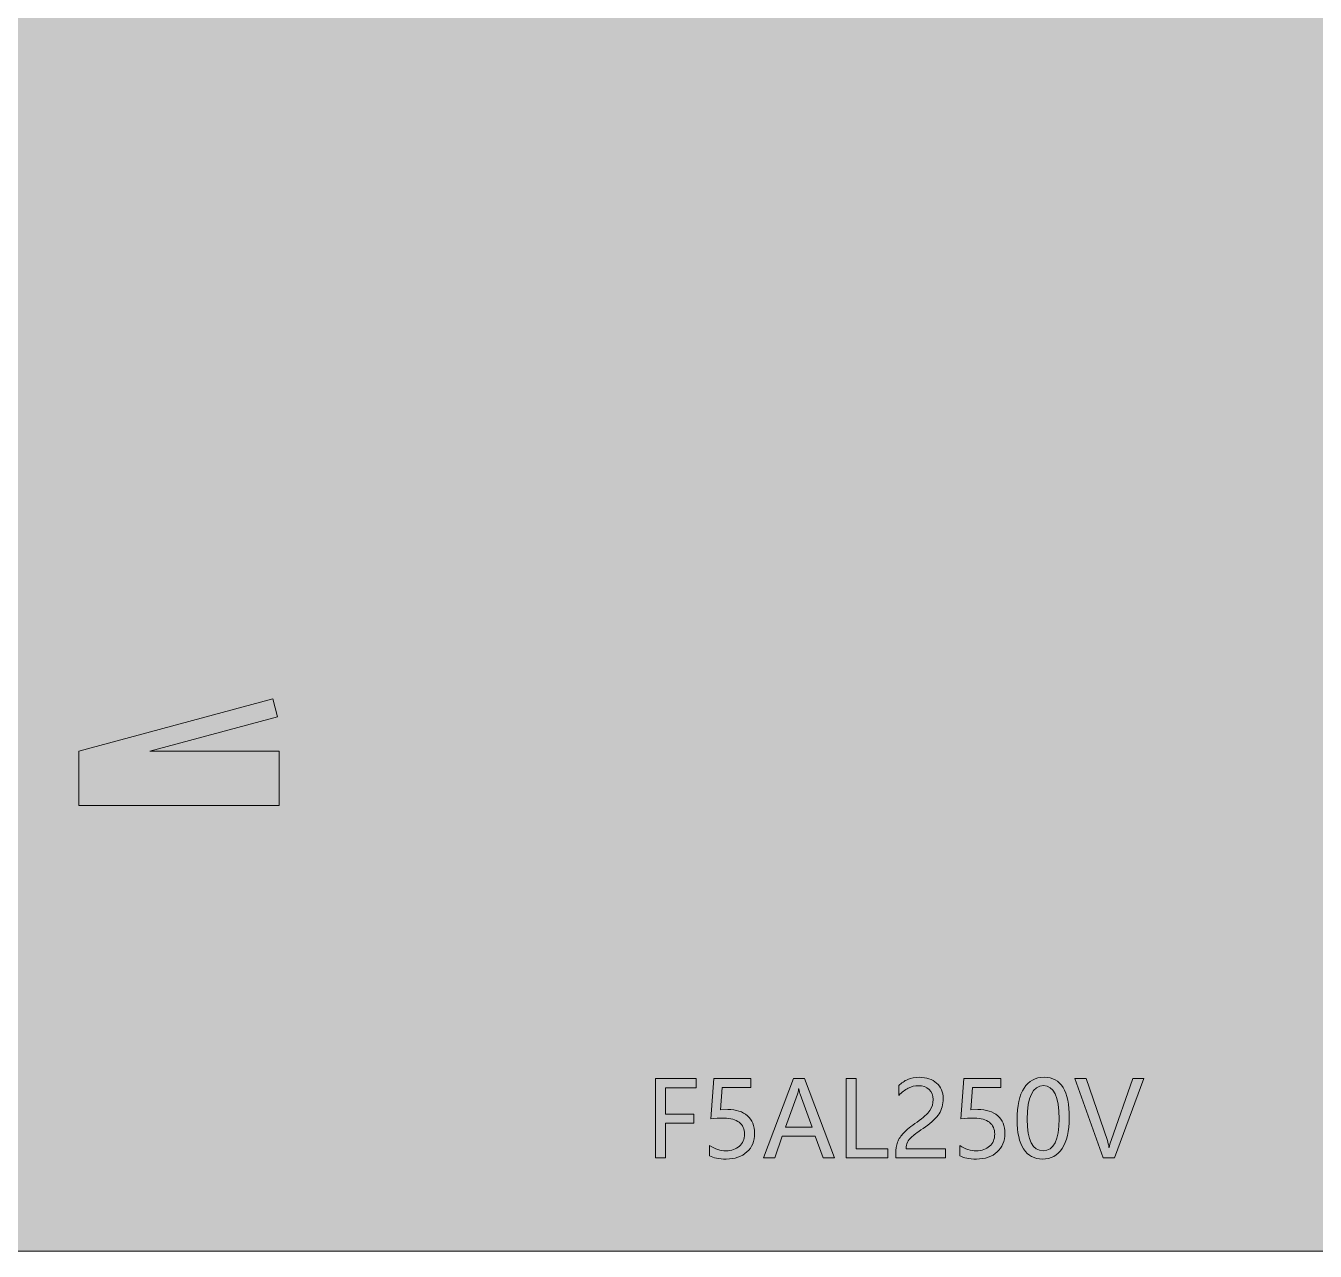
# Model space of a CAD drawing. Header units: inches. Extents: x 13.7 to 32.6, y -14.4 to -5.2.
# Drawn here: x 18.256 to 23.108, y -14.447 to -9.837 of the extents above; entities that cross this region are included whole.
import ezdxf

# ---------------------------------------------------------------- set-up
doc = ezdxf.new("R2010")
doc.units = ezdxf.units.IN
doc.header["$MEASUREMENT"] = 0
doc.layers.add('_U+56FE_U+5C42 1', color=7, linetype='Continuous')

# ---------------------------------------------------------------- blocks, each defined once
blk = doc.blocks.new('block 3')
at = {"layer": '_U+56FE_U+5C42 1', "true_color": 0x000000}
h = blk.add_hatch(color=18, dxfattribs=at)
h.dxf.hatch_style = 2
h.paths.add_polyline_path([(20.7786, -13.832), (20.6635, -13.832), (20.6635, -13.9314), (20.7701, -13.9314), (20.7701, -13.9652), (20.6635, -13.9652), (20.6635, -14.0953), (20.625, -14.0953), (20.625, -13.7978), (20.7786, -13.7978)])
h = blk.add_hatch(color=18, dxfattribs=at)
h.dxf.hatch_style = 2
edge = h.paths.add_edge_path()
edge.add_spline(control_points=[(20.9986, -14.0035), (20.9986, -14.0325), (20.989, -14.056), (20.9697, -14.0737), (20.9504, -14.0915), (20.9244, -14.1004), (20.8919, -14.1004), (20.8639, -14.1004), (20.8431, -14.0963), (20.8293, -14.088), (20.8293, -14.088), (20.8293, -14.0496), (20.8293, -14.0496), (20.8495, -14.0626), (20.87, -14.0691), (20.8909, -14.0691), (20.9117, -14.0691), (20.9284, -14.0634), (20.9412, -14.0519), (20.954, -14.0405), (20.9603, -14.0253), (20.9603, -14.0063), (20.9603, -13.9874), (20.9537, -13.9726), (20.9404, -13.9621), (20.9272, -13.9515), (20.9084, -13.9462), (20.8842, -13.9462), (20.8654, -13.9462), (20.8486, -13.9471), (20.8336, -13.9487), (20.8336, -13.9487), (20.8445, -13.7978), (20.8445, -13.7978), (20.8445, -13.7978), (20.9838, -13.7978), (20.9838, -13.7978), (20.9838, -13.7978), (20.9838, -13.8308), (20.9838, -13.8308), (20.9838, -13.8308), (20.8763, -13.8308), (20.8763, -13.8308), (20.8763, -13.8308), (20.8701, -13.9151), (20.8701, -13.9151), (20.8701, -13.9151), (20.8973, -13.914), (20.8973, -13.914), (20.9288, -13.914), (20.9536, -13.9218), (20.9716, -13.9375), (20.9896, -13.9532), (20.9986, -13.9752), (20.9986, -14.0035)], knot_values=[0, 0, 0, 0, 1, 1, 1, 2, 2, 2, 3, 3, 3, 4, 4, 4, 5, 5, 5, 6, 6, 6, 7, 7, 7, 8, 8, 8, 9, 9, 9, 10, 10, 10, 11, 11, 11, 12, 12, 12, 13, 13, 13, 14, 14, 14, 15, 15, 15, 16, 16, 16, 17, 17, 17, 18, 18, 18, 18], degree=3, periodic=1)
h = blk.add_hatch(color=18, dxfattribs=at)
h.dxf.hatch_style = 2
h.paths.add_polyline_path([(21.2995, -14.0953), (21.257, -14.0953), (21.2266, -14.0138), (21.1025, -14.0138), (21.0739, -14.0953), (21.0313, -14.0953), (21.1448, -13.7978), (21.186, -13.7978)])
edge = h.paths.add_edge_path()
edge.add_spline(control_points=[(21.2147, -13.9802), (21.2147, -13.9802), (21.1697, -13.8566), (21.1697, -13.8566), (21.1682, -13.8526), (21.1667, -13.8457), (21.165, -13.8358), (21.165, -13.8358), (21.1641, -13.8358), (21.1641, -13.8358), (21.1627, -13.8448), (21.1611, -13.8517), (21.1593, -13.8566), (21.1593, -13.8566), (21.1146, -13.9802), (21.1146, -13.9802), (21.1146, -13.9802), (21.2147, -13.9802), (21.2147, -13.9802)], knot_values=[0, 0, 0, 0, 1, 1, 1, 2, 2, 2, 3, 3, 3, 4, 4, 4, 5, 5, 5, 6, 6, 6, 6], degree=3, periodic=1)
h = blk.add_hatch(color=18, dxfattribs=at)
h.dxf.hatch_style = 2
h.paths.add_polyline_path([(21.4998, -14.0953), (21.3426, -14.0953), (21.3426, -13.7978), (21.3811, -13.7978), (21.3811, -14.0613), (21.4998, -14.0613)])
h = blk.add_hatch(color=18, dxfattribs=at)
h.dxf.hatch_style = 2
edge = h.paths.add_edge_path()
edge.add_spline(control_points=[(21.6704, -13.8758), (21.6704, -13.8598), (21.6653, -13.8472), (21.6552, -13.838), (21.6451, -13.8289), (21.6313, -13.8243), (21.6138, -13.8243), (21.6015, -13.8243), (21.5891, -13.8274), (21.5765, -13.8337), (21.564, -13.84), (21.5522, -13.8489), (21.5413, -13.8606), (21.5413, -13.8606), (21.5413, -13.8241), (21.5413, -13.8241), (21.5511, -13.814), (21.5621, -13.8062), (21.5745, -13.8009), (21.5869, -13.7955), (21.6014, -13.7928), (21.6181, -13.7928), (21.645, -13.7928), (21.6667, -13.8), (21.6831, -13.8144), (21.6995, -13.8288), (21.7077, -13.8483), (21.7077, -13.8729), (21.7077, -13.8948), (21.7027, -13.9137), (21.6926, -13.9297), (21.6826, -13.9457), (21.6653, -13.9621), (21.641, -13.9789), (21.6161, -13.996), (21.5994, -14.0083), (21.591, -14.0158), (21.5826, -14.0232), (21.5768, -14.0303), (21.5734, -14.0371), (21.5701, -14.0439), (21.5684, -14.0521), (21.5684, -14.0618), (21.5684, -14.0618), (21.7166, -14.0618), (21.7166, -14.0618), (21.7166, -14.0618), (21.7166, -14.0953), (21.7166, -14.0953), (21.7166, -14.0953), (21.5292, -14.0953), (21.5292, -14.0953), (21.5292, -14.0953), (21.5292, -14.0805), (21.5292, -14.0805), (21.5292, -14.0633), (21.5315, -14.0487), (21.5362, -14.0368), (21.5409, -14.0248), (21.5486, -14.0132), (21.5594, -14.0018), (21.5702, -13.9905), (21.587, -13.9769), (21.6098, -13.961), (21.6331, -13.9446), (21.6491, -13.9303), (21.6576, -13.9179), (21.6661, -13.9056), (21.6704, -13.8915), (21.6704, -13.8758)], knot_values=[0, 0, 0, 0, 1, 1, 1, 2, 2, 2, 3, 3, 3, 4, 4, 4, 5, 5, 5, 6, 6, 6, 7, 7, 7, 8, 8, 8, 9, 9, 9, 10, 10, 10, 11, 11, 11, 12, 12, 12, 13, 13, 13, 14, 14, 14, 15, 15, 15, 16, 16, 16, 17, 17, 17, 18, 18, 18, 19, 19, 19, 20, 20, 20, 21, 21, 21, 22, 22, 22, 23, 23, 23, 23], degree=3, periodic=1)
h = blk.add_hatch(color=18, dxfattribs=at)
h.dxf.hatch_style = 2
edge = h.paths.add_edge_path()
edge.add_spline(control_points=[(21.9401, -14.0035), (21.9401, -14.0325), (21.9305, -14.056), (21.9112, -14.0737), (21.8919, -14.0915), (21.8659, -14.1004), (21.8333, -14.1004), (21.8054, -14.1004), (21.7845, -14.0963), (21.7708, -14.088), (21.7708, -14.088), (21.7708, -14.0496), (21.7708, -14.0496), (21.791, -14.0626), (21.8115, -14.0691), (21.8324, -14.0691), (21.8532, -14.0691), (21.8699, -14.0634), (21.8827, -14.0519), (21.8954, -14.0405), (21.9018, -14.0253), (21.9018, -14.0063), (21.9018, -13.9874), (21.8952, -13.9726), (21.8819, -13.9621), (21.8686, -13.9515), (21.8499, -13.9462), (21.8256, -13.9462), (21.8069, -13.9462), (21.7901, -13.9471), (21.775, -13.9487), (21.775, -13.9487), (21.786, -13.7978), (21.786, -13.7978), (21.786, -13.7978), (21.9253, -13.7978), (21.9253, -13.7978), (21.9253, -13.7978), (21.9253, -13.8308), (21.9253, -13.8308), (21.9253, -13.8308), (21.8178, -13.8308), (21.8178, -13.8308), (21.8178, -13.8308), (21.8116, -13.9151), (21.8116, -13.9151), (21.8116, -13.9151), (21.8387, -13.914), (21.8387, -13.914), (21.8703, -13.914), (21.8951, -13.9218), (21.9131, -13.9375), (21.9311, -13.9532), (21.9401, -13.9752), (21.9401, -14.0035)], knot_values=[0, 0, 0, 0, 1, 1, 1, 2, 2, 2, 3, 3, 3, 4, 4, 4, 5, 5, 5, 6, 6, 6, 7, 7, 7, 8, 8, 8, 9, 9, 9, 10, 10, 10, 11, 11, 11, 12, 12, 12, 13, 13, 13, 14, 14, 14, 15, 15, 15, 16, 16, 16, 17, 17, 17, 18, 18, 18, 18], degree=3, periodic=1)
h = blk.add_hatch(color=18, dxfattribs=at)
h.dxf.hatch_style = 2
edge = h.paths.add_edge_path()
edge.add_spline(control_points=[(21.9859, -13.9524), (21.9859, -13.8999), (21.9946, -13.8602), (22.0121, -13.8332), (22.0295, -13.8063), (22.0548, -13.7928), (22.0879, -13.7928), (22.151, -13.7928), (22.1825, -13.8436), (22.1825, -13.9453), (22.1825, -13.9955), (22.1736, -14.0338), (22.1559, -14.0604), (22.1381, -14.087), (22.1132, -14.1002), (22.0811, -14.1002), (22.0509, -14.1002), (22.0274, -14.0876), (22.0108, -14.0624), (21.9942, -14.0372), (21.9859, -14.0005), (21.9859, -13.9524)], knot_values=[0, 0, 0, 0, 1, 1, 1, 2, 2, 2, 3, 3, 3, 4, 4, 4, 5, 5, 5, 6, 6, 6, 7, 7, 7, 7], degree=3, periodic=1)
edge = h.paths.add_edge_path()
edge.add_spline(control_points=[(22.0244, -13.9507), (22.0244, -14.0296), (22.0444, -14.0691), (22.0846, -14.0691), (22.1241, -14.0691), (22.1438, -14.029), (22.1438, -13.9487), (22.1438, -13.8656), (22.1245, -13.8241), (22.0857, -13.8241), (22.0448, -13.8241), (22.0244, -13.8663), (22.0244, -13.9507)], knot_values=[0, 0, 0, 0, 1, 1, 1, 2, 2, 2, 3, 3, 3, 4, 4, 4, 4], degree=3, periodic=1)
h = blk.add_hatch(color=18, dxfattribs=at)
h.dxf.hatch_style = 2
edge = h.paths.add_edge_path()
edge.add_spline(control_points=[(22.4624, -13.7978), (22.4624, -13.7978), (22.3529, -14.0953), (22.3529, -14.0953), (22.3529, -14.0953), (22.3102, -14.0953), (22.3102, -14.0953), (22.3102, -14.0953), (22.2029, -13.7978), (22.2029, -13.7978), (22.2029, -13.7978), (22.2456, -13.7978), (22.2456, -13.7978), (22.2456, -13.7978), (22.3258, -14.0303), (22.3258, -14.0303), (22.3285, -14.038), (22.3305, -14.0469), (22.3318, -14.057), (22.3318, -14.057), (22.3327, -14.057), (22.3327, -14.057), (22.3338, -14.0482), (22.336, -14.0392), (22.3395, -14.03), (22.3395, -14.03), (22.4212, -13.7978), (22.4212, -13.7978), (22.4212, -13.7978), (22.4624, -13.7978), (22.4624, -13.7978)], knot_values=[0, 0, 0, 0, 1, 1, 1, 2, 2, 2, 3, 3, 3, 4, 4, 4, 5, 5, 5, 6, 6, 6, 7, 7, 7, 8, 8, 8, 9, 9, 9, 10, 10, 10, 10], degree=3, periodic=1)
at = {"layer": '_U+56FE_U+5C42 1', "lineweight": 0}
for points in [[(20.7786, -13.832), (20.6635, -13.832), (20.6635, -13.9314), (20.7701, -13.9314), (20.7701, -13.9652), (20.6635, -13.9652), (20.6635, -14.0953), (20.625, -14.0953), (20.625, -13.7978), (20.7786, -13.7978), (20.7786, -13.832)], [(21.2995, -14.0953), (21.257, -14.0953), (21.2266, -14.0138), (21.1025, -14.0138), (21.0739, -14.0953), (21.0313, -14.0953), (21.1448, -13.7978), (21.186, -13.7978), (21.2995, -14.0953)], [(21.4998, -14.0953), (21.3426, -14.0953), (21.3426, -13.7978), (21.3811, -13.7978), (21.3811, -14.0613), (21.4998, -14.0613), (21.4998, -14.0953)]]:
    blk.add_lwpolyline(points, dxfattribs=at)
for points, knots in [([(20.9986, -14.0035), (20.9986, -14.0325), (20.989, -14.056), (20.9697, -14.0737), (20.9504, -14.0915), (20.9244, -14.1004), (20.8919, -14.1004), (20.8639, -14.1004), (20.8431, -14.0963), (20.8293, -14.088), (20.8293, -14.088), (20.8293, -14.0496), (20.8293, -14.0496), (20.8495, -14.0626), (20.87, -14.0691), (20.8909, -14.0691), (20.9117, -14.0691), (20.9284, -14.0634), (20.9412, -14.0519), (20.954, -14.0405), (20.9603, -14.0253), (20.9603, -14.0063), (20.9603, -13.9874), (20.9537, -13.9726), (20.9404, -13.9621), (20.9272, -13.9515), (20.9084, -13.9462), (20.8842, -13.9462), (20.8654, -13.9462), (20.8486, -13.9471), (20.8336, -13.9487), (20.8336, -13.9487), (20.8445, -13.7978), (20.8445, -13.7978), (20.8445, -13.7978), (20.9838, -13.7978), (20.9838, -13.7978), (20.9838, -13.7978), (20.9838, -13.8308), (20.9838, -13.8308), (20.9838, -13.8308), (20.8763, -13.8308), (20.8763, -13.8308), (20.8763, -13.8308), (20.8701, -13.9151), (20.8701, -13.9151), (20.8701, -13.9151), (20.8973, -13.914), (20.8973, -13.914), (20.9288, -13.914), (20.9536, -13.9218), (20.9716, -13.9375), (20.9896, -13.9532), (20.9986, -13.9752), (20.9986, -14.0035)], [0, 0, 0, 0, 1, 1, 1, 2, 2, 2, 3, 3, 3, 4, 4, 4, 5, 5, 5, 6, 6, 6, 7, 7, 7, 8, 8, 8, 9, 9, 9, 10, 10, 10, 11, 11, 11, 12, 12, 12, 13, 13, 13, 14, 14, 14, 15, 15, 15, 16, 16, 16, 17, 17, 17, 18, 18, 18, 18]), ([(21.6704, -13.8758), (21.6704, -13.8598), (21.6653, -13.8472), (21.6552, -13.838), (21.6451, -13.8289), (21.6313, -13.8243), (21.6138, -13.8243), (21.6015, -13.8243), (21.5891, -13.8274), (21.5765, -13.8337), (21.564, -13.84), (21.5522, -13.8489), (21.5413, -13.8606), (21.5413, -13.8606), (21.5413, -13.8241), (21.5413, -13.8241), (21.5511, -13.814), (21.5621, -13.8062), (21.5745, -13.8009), (21.5869, -13.7955), (21.6014, -13.7928), (21.6181, -13.7928), (21.645, -13.7928), (21.6667, -13.8), (21.6831, -13.8144), (21.6995, -13.8288), (21.7077, -13.8483), (21.7077, -13.8729), (21.7077, -13.8948), (21.7027, -13.9137), (21.6926, -13.9297), (21.6826, -13.9457), (21.6653, -13.9621), (21.641, -13.9789), (21.6161, -13.996), (21.5994, -14.0083), (21.591, -14.0158), (21.5826, -14.0232), (21.5768, -14.0303), (21.5734, -14.0371), (21.5701, -14.0439), (21.5684, -14.0521), (21.5684, -14.0618), (21.5684, -14.0618), (21.7166, -14.0618), (21.7166, -14.0618), (21.7166, -14.0618), (21.7166, -14.0953), (21.7166, -14.0953), (21.7166, -14.0953), (21.5292, -14.0953), (21.5292, -14.0953), (21.5292, -14.0953), (21.5292, -14.0805), (21.5292, -14.0805), (21.5292, -14.0633), (21.5315, -14.0487), (21.5362, -14.0368), (21.5409, -14.0248), (21.5486, -14.0132), (21.5594, -14.0018), (21.5702, -13.9905), (21.587, -13.9769), (21.6098, -13.961), (21.6331, -13.9446), (21.6491, -13.9303), (21.6576, -13.9179), (21.6661, -13.9056), (21.6704, -13.8915), (21.6704, -13.8758)], [0, 0, 0, 0, 1, 1, 1, 2, 2, 2, 3, 3, 3, 4, 4, 4, 5, 5, 5, 6, 6, 6, 7, 7, 7, 8, 8, 8, 9, 9, 9, 10, 10, 10, 11, 11, 11, 12, 12, 12, 13, 13, 13, 14, 14, 14, 15, 15, 15, 16, 16, 16, 17, 17, 17, 18, 18, 18, 19, 19, 19, 20, 20, 20, 21, 21, 21, 22, 22, 22, 23, 23, 23, 23]), ([(21.9401, -14.0035), (21.9401, -14.0325), (21.9305, -14.056), (21.9112, -14.0737), (21.8919, -14.0915), (21.8659, -14.1004), (21.8333, -14.1004), (21.8054, -14.1004), (21.7845, -14.0963), (21.7708, -14.088), (21.7708, -14.088), (21.7708, -14.0496), (21.7708, -14.0496), (21.791, -14.0626), (21.8115, -14.0691), (21.8324, -14.0691), (21.8532, -14.0691), (21.8699, -14.0634), (21.8827, -14.0519), (21.8954, -14.0405), (21.9018, -14.0253), (21.9018, -14.0063), (21.9018, -13.9874), (21.8952, -13.9726), (21.8819, -13.9621), (21.8686, -13.9515), (21.8499, -13.9462), (21.8256, -13.9462), (21.8069, -13.9462), (21.7901, -13.9471), (21.775, -13.9487), (21.775, -13.9487), (21.786, -13.7978), (21.786, -13.7978), (21.786, -13.7978), (21.9253, -13.7978), (21.9253, -13.7978), (21.9253, -13.7978), (21.9253, -13.8308), (21.9253, -13.8308), (21.9253, -13.8308), (21.8178, -13.8308), (21.8178, -13.8308), (21.8178, -13.8308), (21.8116, -13.9151), (21.8116, -13.9151), (21.8116, -13.9151), (21.8387, -13.914), (21.8387, -13.914), (21.8703, -13.914), (21.8951, -13.9218), (21.9131, -13.9375), (21.9311, -13.9532), (21.9401, -13.9752), (21.9401, -14.0035)], [0, 0, 0, 0, 1, 1, 1, 2, 2, 2, 3, 3, 3, 4, 4, 4, 5, 5, 5, 6, 6, 6, 7, 7, 7, 8, 8, 8, 9, 9, 9, 10, 10, 10, 11, 11, 11, 12, 12, 12, 13, 13, 13, 14, 14, 14, 15, 15, 15, 16, 16, 16, 17, 17, 17, 18, 18, 18, 18]), ([(21.9859, -13.9524), (21.9859, -13.8999), (21.9946, -13.8602), (22.0121, -13.8332), (22.0295, -13.8063), (22.0548, -13.7928), (22.0879, -13.7928), (22.151, -13.7928), (22.1825, -13.8436), (22.1825, -13.9453), (22.1825, -13.9955), (22.1736, -14.0338), (22.1559, -14.0604), (22.1381, -14.087), (22.1132, -14.1002), (22.0811, -14.1002), (22.0509, -14.1002), (22.0274, -14.0876), (22.0108, -14.0624), (21.9942, -14.0372), (21.9859, -14.0005), (21.9859, -13.9524)], [0, 0, 0, 0, 1, 1, 1, 2, 2, 2, 3, 3, 3, 4, 4, 4, 5, 5, 5, 6, 6, 6, 7, 7, 7, 7]), ([(22.0244, -13.9507), (22.0244, -14.0296), (22.0444, -14.0691), (22.0846, -14.0691), (22.1241, -14.0691), (22.1438, -14.029), (22.1438, -13.9487), (22.1438, -13.8656), (22.1245, -13.8241), (22.0857, -13.8241), (22.0448, -13.8241), (22.0244, -13.8663), (22.0244, -13.9507)], [0, 0, 0, 0, 1, 1, 1, 2, 2, 2, 3, 3, 3, 4, 4, 4, 4]), ([(22.4624, -13.7978), (22.4624, -13.7978), (22.3529, -14.0953), (22.3529, -14.0953), (22.3529, -14.0953), (22.3102, -14.0953), (22.3102, -14.0953), (22.3102, -14.0953), (22.2029, -13.7978), (22.2029, -13.7978), (22.2029, -13.7978), (22.2456, -13.7978), (22.2456, -13.7978), (22.2456, -13.7978), (22.3258, -14.0303), (22.3258, -14.0303), (22.3285, -14.038), (22.3305, -14.0469), (22.3318, -14.057), (22.3318, -14.057), (22.3327, -14.057), (22.3327, -14.057), (22.3338, -14.0482), (22.336, -14.0392), (22.3395, -14.03), (22.3395, -14.03), (22.4212, -13.7978), (22.4212, -13.7978), (22.4212, -13.7978), (22.4624, -13.7978), (22.4624, -13.7978)], [0, 0, 0, 0, 1, 1, 1, 2, 2, 2, 3, 3, 3, 4, 4, 4, 5, 5, 5, 6, 6, 6, 7, 7, 7, 8, 8, 8, 9, 9, 9, 10, 10, 10, 10]), ([(21.2147, -13.9802), (21.2147, -13.9802), (21.1697, -13.8566), (21.1697, -13.8566), (21.1682, -13.8526), (21.1667, -13.8457), (21.165, -13.8358), (21.165, -13.8358), (21.1641, -13.8358), (21.1641, -13.8358), (21.1627, -13.8448), (21.1611, -13.8517), (21.1593, -13.8566), (21.1593, -13.8566), (21.1146, -13.9802), (21.1146, -13.9802), (21.1146, -13.9802), (21.2147, -13.9802), (21.2147, -13.9802)], [0, 0, 0, 0, 1, 1, 1, 2, 2, 2, 3, 3, 3, 4, 4, 4, 5, 5, 5, 6, 6, 6, 6])]:
    blk.add_open_spline(points, degree=3, knots=knots, dxfattribs=at)

msp = doc.modelspace()

# ---------------------------------------------------------------- hatches: boundary and pattern name
at = {"layer": '_U+56FE_U+5C42 1', "true_color": 0x231815}
h = msp.add_hatch(color=250, dxfattribs=at)
h.dxf.hatch_style = 2
edge = h.paths.add_edge_path()
edge.add_spline(control_points=[(31.7033, -5.2476), (31.6382, -5.2349), (31.571, -5.2281), (31.5022, -5.2281), (31.5022, -5.2281), (30.7217, -5.2281), (30.7217, -5.2281), (30.7217, -5.2281), (30.6335, -5.2281), (30.6335, -5.2281), (30.6335, -5.2281), (29.7932, -5.2281), (29.7932, -5.2281), (29.7932, -5.2281), (28.8394, -5.2281), (28.8394, -5.2281), (28.8394, -5.2281), (28.8007, -5.2281), (28.8007, -5.2281), (28.8007, -5.2281), (28.1344, -5.2281), (28.1344, -5.2281), (28.1344, -5.2281), (28.1344, -5.2281), (28.1344, -5.2281), (28.1344, -5.2281), (25.6211, -5.2281), (25.6211, -5.2281), (25.6211, -5.2281), (23.1078, -5.2281), (23.1078, -5.2281), (23.1078, -5.2281), (21.5496, -5.2281), (21.5496, -5.2281), (21.5496, -5.2281), (17.351, -5.2281), (17.351, -5.2281), (17.351, -5.2281), (17.2628, -5.2281), (17.2628, -5.2281), (17.2628, -5.2281), (16.4224, -5.2281), (16.4224, -5.2281), (16.4224, -5.2281), (15.4299, -5.2281), (15.4299, -5.2281), (15.4299, -5.2281), (14.7637, -5.2281), (14.7637, -5.2281), (14.7637, -5.2281), (14.7637, -5.2281), (14.7637, -5.2281), (14.7637, -5.2281), (14.7134, -5.2281), (14.7134, -5.2281), (14.132, -5.2281), (13.6578, -5.7059), (13.6578, -6.2918), (13.6578, -6.2918), (13.6578, -7.5588), (13.6578, -7.5588), (13.6578, -7.5588), (13.6578, -13.3832), (13.6578, -13.3832), (13.6578, -13.3832), (13.6578, -14.4469), (13.6578, -14.4469), (13.6578, -14.4469), (14.2875, -14.4469), (14.2875, -14.4469), (14.2875, -14.4469), (14.7134, -14.4469), (14.7134, -14.4469), (14.7134, -14.4469), (14.7637, -14.4469), (14.7637, -14.4469), (14.7637, -14.4469), (14.7637, -14.4469), (14.7637, -14.4469), (14.7637, -14.4469), (15.4299, -14.4469), (15.4299, -14.4469), (15.4299, -14.4469), (15.5108, -14.4469), (15.5108, -14.4469), (15.5108, -14.4469), (16.8552, -14.4469), (16.8552, -14.4469), (16.8552, -14.4469), (17.1568, -14.4469), (17.1568, -14.4469), (17.1568, -14.4469), (17.2102, -14.4469), (17.2102, -14.4469), (17.2102, -14.4469), (17.2628, -14.4469), (17.2628, -14.4469), (17.2628, -14.4469), (17.3341, -14.4469), (17.3341, -14.4469), (17.3341, -14.4469), (17.351, -14.4469), (17.351, -14.4469), (17.351, -14.4469), (21.5496, -14.4469), (21.5496, -14.4469), (21.5496, -14.4469), (23.1078, -14.4469), (23.1078, -14.4469), (23.1078, -14.4469), (25.6211, -14.4469), (25.6211, -14.4469), (25.6211, -14.4469), (28.1344, -14.4469), (28.1344, -14.4469), (28.1344, -14.4469), (28.1344, -14.4469), (28.1344, -14.4469), (28.1344, -14.4469), (28.8007, -14.4469), (28.8007, -14.4469), (28.8007, -14.4469), (28.8394, -14.4469), (28.8394, -14.4469), (28.8394, -14.4469), (29.0054, -14.4469), (29.0054, -14.4469), (29.0054, -14.4469), (30.5809, -14.4469), (30.5809, -14.4469), (30.5809, -14.4469), (30.6335, -14.4469), (30.6335, -14.4469), (30.6335, -14.4469), (30.7217, -14.4469), (30.7217, -14.4469), (30.7217, -14.4469), (31.5022, -14.4469), (31.5022, -14.4469), (31.5022, -14.4469), (31.7033, -14.4469), (31.7033, -14.4469), (31.7033, -14.4469), (31.75, -14.4469), (31.75, -14.4469), (31.75, -14.4469), (32.5578, -14.4469), (32.5578, -14.4469), (32.5578, -14.4469), (32.5578, -13.3832), (32.5578, -13.3832), (32.5578, -13.3832), (32.5578, -7.5588), (32.5578, -7.5588), (32.5578, -7.5588), (32.5578, -6.2918), (32.5578, -6.2918), (32.5578, -5.7752), (32.1891, -5.3427), (31.7033, -5.2476)], knot_values=[0, 0, 0, 0, 1, 1, 1, 2, 2, 2, 3, 3, 3, 4, 4, 4, 5, 5, 5, 6, 6, 6, 7, 7, 7, 8, 8, 8, 9, 9, 9, 10, 10, 10, 11, 11, 11, 12, 12, 12, 13, 13, 13, 14, 14, 14, 15, 15, 15, 16, 16, 16, 17, 17, 17, 18, 18, 18, 19, 19, 19, 20, 20, 20, 21, 21, 21, 22, 22, 22, 23, 23, 23, 24, 24, 24, 25, 25, 25, 26, 26, 26, 27, 27, 27, 28, 28, 28, 29, 29, 29, 30, 30, 30, 31, 31, 31, 32, 32, 32, 33, 33, 33, 34, 34, 34, 35, 35, 35, 36, 36, 36, 37, 37, 37, 38, 38, 38, 39, 39, 39, 40, 40, 40, 41, 41, 41, 42, 42, 42, 43, 43, 43, 44, 44, 44, 45, 45, 45, 46, 46, 46, 47, 47, 47, 48, 48, 48, 49, 49, 49, 50, 50, 50, 51, 51, 51, 52, 52, 52, 53, 53, 53, 53], degree=3, periodic=1)
at = {"layer": '_U+56FE_U+5C42 1', "true_color": 0x000000}
msp.add_hatch(color=18, dxfattribs=at).paths.add_polyline_path([(18.4557, -12.5663), (18.4557, -12.5663), (19.1855, -12.3692), (19.2035, -12.4366), (18.7233, -12.5663), (19.2096, -12.5663), (19.2096, -12.7706), (18.4557, -12.7706), (18.4557, -12.5664), (18.4557, -12.5663), (18.4557, -12.5663)])

# ---------------------------------------------------------------- linework, layer by layer
at = {"layer": '_U+56FE_U+5C42 1', "lineweight": 0}
msp.add_lwpolyline([(18.4557, -12.5663), (18.4557, -12.5663), (19.1855, -12.3692), (19.2035, -12.4366), (18.7233, -12.5663), (19.2096, -12.5663), (19.2096, -12.7706), (18.4557, -12.7706), (18.4557, -12.5664), (18.4557, -12.5663), (18.4557, -12.5663), (18.4557, -12.5663)], dxfattribs=at)
msp.add_open_spline([(31.7033, -5.2476), (31.6382, -5.2349), (31.571, -5.2281), (31.5022, -5.2281), (31.5022, -5.2281), (30.7217, -5.2281), (30.7217, -5.2281), (30.7217, -5.2281), (30.6335, -5.2281), (30.6335, -5.2281), (30.6335, -5.2281), (29.7932, -5.2281), (29.7932, -5.2281), (29.7932, -5.2281), (28.8394, -5.2281), (28.8394, -5.2281), (28.8394, -5.2281), (28.8007, -5.2281), (28.8007, -5.2281), (28.8007, -5.2281), (28.1344, -5.2281), (28.1344, -5.2281), (28.1344, -5.2281), (28.1344, -5.2281), (28.1344, -5.2281), (28.1344, -5.2281), (25.6211, -5.2281), (25.6211, -5.2281), (25.6211, -5.2281), (23.1078, -5.2281), (23.1078, -5.2281), (23.1078, -5.2281), (21.5496, -5.2281), (21.5496, -5.2281), (21.5496, -5.2281), (17.351, -5.2281), (17.351, -5.2281), (17.351, -5.2281), (17.2628, -5.2281), (17.2628, -5.2281), (17.2628, -5.2281), (16.4224, -5.2281), (16.4224, -5.2281), (16.4224, -5.2281), (15.4299, -5.2281), (15.4299, -5.2281), (15.4299, -5.2281), (14.7637, -5.2281), (14.7637, -5.2281), (14.7637, -5.2281), (14.7637, -5.2281), (14.7637, -5.2281), (14.7637, -5.2281), (14.7134, -5.2281), (14.7134, -5.2281), (14.132, -5.2281), (13.6578, -5.7059), (13.6578, -6.2918), (13.6578, -6.2918), (13.6578, -7.5588), (13.6578, -7.5588), (13.6578, -7.5588), (13.6578, -13.3832), (13.6578, -13.3832), (13.6578, -13.3832), (13.6578, -14.4469), (13.6578, -14.4469), (13.6578, -14.4469), (14.2875, -14.4469), (14.2875, -14.4469), (14.2875, -14.4469), (14.7134, -14.4469), (14.7134, -14.4469), (14.7134, -14.4469), (14.7637, -14.4469), (14.7637, -14.4469), (14.7637, -14.4469), (14.7637, -14.4469), (14.7637, -14.4469), (14.7637, -14.4469), (15.4299, -14.4469), (15.4299, -14.4469), (15.4299, -14.4469), (15.5108, -14.4469), (15.5108, -14.4469), (15.5108, -14.4469), (16.8552, -14.4469), (16.8552, -14.4469), (16.8552, -14.4469), (17.1568, -14.4469), (17.1568, -14.4469), (17.1568, -14.4469), (17.2102, -14.4469), (17.2102, -14.4469), (17.2102, -14.4469), (17.2628, -14.4469), (17.2628, -14.4469), (17.2628, -14.4469), (17.3341, -14.4469), (17.3341, -14.4469), (17.3341, -14.4469), (17.351, -14.4469), (17.351, -14.4469), (17.351, -14.4469), (21.5496, -14.4469), (21.5496, -14.4469), (21.5496, -14.4469), (23.1078, -14.4469), (23.1078, -14.4469), (23.1078, -14.4469), (25.6211, -14.4469), (25.6211, -14.4469), (25.6211, -14.4469), (28.1344, -14.4469), (28.1344, -14.4469), (28.1344, -14.4469), (28.1344, -14.4469), (28.1344, -14.4469), (28.1344, -14.4469), (28.8007, -14.4469), (28.8007, -14.4469), (28.8007, -14.4469), (28.8394, -14.4469), (28.8394, -14.4469), (28.8394, -14.4469), (29.0054, -14.4469), (29.0054, -14.4469), (29.0054, -14.4469), (30.5809, -14.4469), (30.5809, -14.4469), (30.5809, -14.4469), (30.6335, -14.4469), (30.6335, -14.4469), (30.6335, -14.4469), (30.7217, -14.4469), (30.7217, -14.4469), (30.7217, -14.4469), (31.5022, -14.4469), (31.5022, -14.4469), (31.5022, -14.4469), (31.7033, -14.4469), (31.7033, -14.4469), (31.7033, -14.4469), (31.75, -14.4469), (31.75, -14.4469), (31.75, -14.4469), (32.5578, -14.4469), (32.5578, -14.4469), (32.5578, -14.4469), (32.5578, -13.3832), (32.5578, -13.3832), (32.5578, -13.3832), (32.5578, -7.5588), (32.5578, -7.5588), (32.5578, -7.5588), (32.5578, -6.2918), (32.5578, -6.2918), (32.5578, -5.7752), (32.1891, -5.3427), (31.7033, -5.2476)], degree=3, knots=[0, 0, 0, 0, 1, 1, 1, 2, 2, 2, 3, 3, 3, 4, 4, 4, 5, 5, 5, 6, 6, 6, 7, 7, 7, 8, 8, 8, 9, 9, 9, 10, 10, 10, 11, 11, 11, 12, 12, 12, 13, 13, 13, 14, 14, 14, 15, 15, 15, 16, 16, 16, 17, 17, 17, 18, 18, 18, 19, 19, 19, 20, 20, 20, 21, 21, 21, 22, 22, 22, 23, 23, 23, 24, 24, 24, 25, 25, 25, 26, 26, 26, 27, 27, 27, 28, 28, 28, 29, 29, 29, 30, 30, 30, 31, 31, 31, 32, 32, 32, 33, 33, 33, 34, 34, 34, 35, 35, 35, 36, 36, 36, 37, 37, 37, 38, 38, 38, 39, 39, 39, 40, 40, 40, 41, 41, 41, 42, 42, 42, 43, 43, 43, 44, 44, 44, 45, 45, 45, 46, 46, 46, 47, 47, 47, 48, 48, 48, 49, 49, 49, 50, 50, 50, 51, 51, 51, 52, 52, 52, 53, 53, 53, 53], dxfattribs=at)

# ---------------------------------------------------------------- block references
at = {"layer": '_U+56FE_U+5C42 1'}
msp.add_blockref('block 3', (0, 0), dxfattribs=at)

doc.saveas('drawing.dxf')
